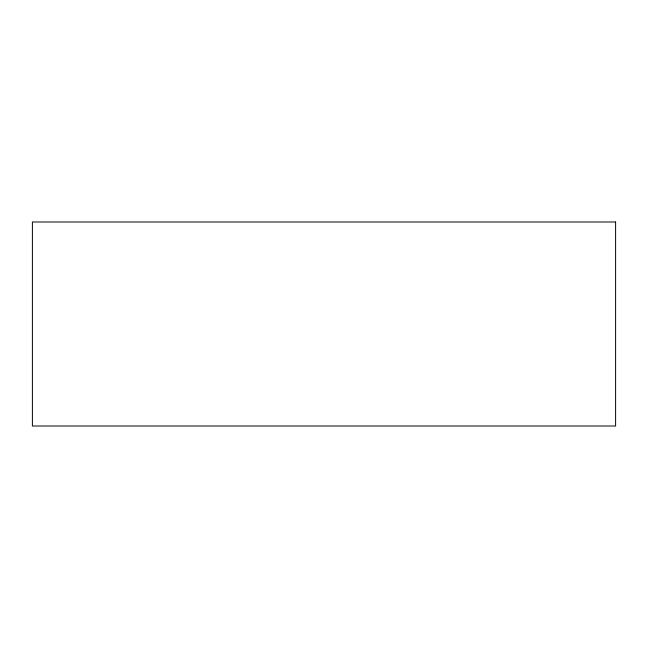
<?xml version="1.0" encoding="UTF-8"?>
<svg xmlns="http://www.w3.org/2000/svg" width="648" height="648" viewBox="0 0 648 648"><rect width="100%" height="100%" fill="white"/><g stroke="black" fill="none" stroke-linecap="round" stroke-linejoin="round"><path stroke-width="0.97" d="M615.6 221.997L32.4 221.997L32.4 426.003L615.6 426.003L615.6 221.997"/></g></svg>
